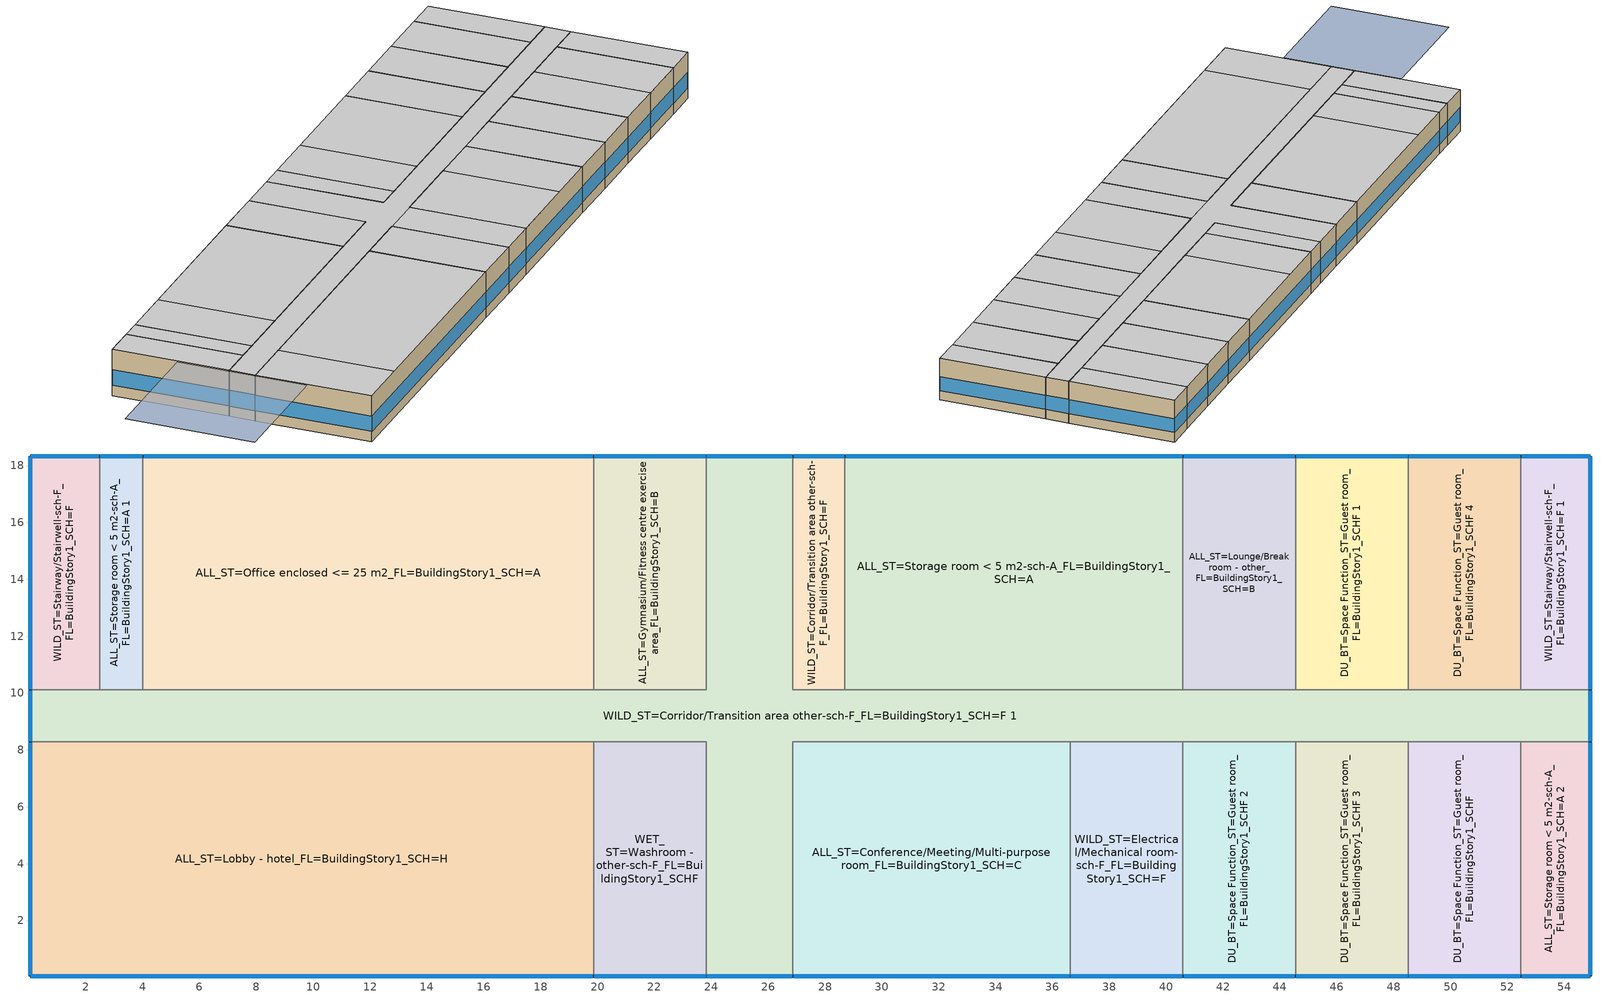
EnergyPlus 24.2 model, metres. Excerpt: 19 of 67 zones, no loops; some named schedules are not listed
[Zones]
ALL_ST=Conference/Meeting/Multi-purpose room_FL=BuildingStory1_SCH=C
 floor foundation (BTAP-Grnd-Floor-Mass:U-0.757_std): 36.62,8.28 36.62,0.05 26.87,0.05 26.87,8.28 z0
 wall outside (BTAP-Ext-Wall-Mass:U-0.29): 26.87,0.05 36.62,0.05 z0:3.35
 wall to WILD_ST=Corridor/Transition area other-sch-F_FL=BuildingStory1_SCH=F 1 (BTAP-Int-Wall): 36.62,8.28 26.87,8.28 26.87,0.05 z0:3.35
 wall to WILD_ST=Electrical/Mechanical room-sch-F_FL=BuildingStory1_SCH=F (BTAP-Int-Wall): 36.62,0.05 36.62,8.28 z0:3.35
 window (BTAP-Ext-FixedWindow:U=0.280 SHGC=0.600): 26.9,0.05 36.6,0.05 z0.76:1.88
 ceiling to DU_BT=Space Function_ST=Guest room_FL=BuildingStory2_SCHF 9 (BTAP-Int-Ceiling): 32.66,0.05 32.66,8.28 26.87,8.28 26.87,0.05 z3.35
 ceiling to DU_BT=Space Function_ST=Guest room_FL=BuildingStory2_SCHF 3 (BTAP-Int-Ceiling): 36.62,0.05 36.62,8.28 32.66,8.28 32.66,0.05 z3.35
ALL_ST=Gymnasium/Fitness centre exercise area_FL=BuildingStory1_SCH=B
 floor foundation (BTAP-Grnd-Floor-Mass:U-0.757_std): 23.82,18.34 23.82,10.11 19.86,10.11 19.86,18.34 z0
 wall outside (BTAP-Ext-Wall-Mass:U-0.29): 23.82,18.34 19.86,18.34 z0:3.35
 wall to WILD_ST=Corridor/Transition area other-sch-F_FL=BuildingStory1_SCH=F 1 (BTAP-Int-Wall): 19.86,10.11 23.82,10.11 23.82,18.34 z0:3.35
 wall to ALL_ST=Office enclosed <= 25 m2_FL=BuildingStory1_SCH=A (BTAP-Int-Wall): 19.86,18.34 19.86,10.11 z0:3.35
 window (BTAP-Ext-FixedWindow:U=0.280 SHGC=0.600): 23.8,18.34 19.89,18.34 z0.76:1.89
 ceiling to DU_BT=Space Function_ST=Guest room_FL=BuildingStory2_SCHF 4 (BTAP-Int-Ceiling): 23.82,10.11 23.82,18.34 19.86,18.34 19.86,10.11 z3.35
ALL_ST=Lobby - hotel_FL=BuildingStory1_SCH=H
 floor foundation (BTAP-Grnd-Floor-Mass:U-0.757_std): 19.86,8.28 19.86,0.05 0.05,0.05 0.05,8.28 z0
 wall outside (BTAP-Ext-Wall-Mass:U-0.29): 0.05,8.28 0.05,0.05 19.86,0.05 z0:3.35
 wall to WILD_ST=Corridor/Transition area other-sch-F_FL=BuildingStory1_SCH=F 1 (BTAP-Int-Wall): 19.86,8.28 0.05,8.28 z0:3.35
 wall to WET_ST=Washroom - other-sch-F_FL=BuildingStory1_SCHF (BTAP-Int-Wall): 19.86,0.05 19.86,8.28 z0:3.35
 window (BTAP-Ext-FixedWindow:U=0.280 SHGC=0.600): 0.05,8.25 0.05,0.07 z0.76:1.89; 0.07,0.05 19.84,0.05 z0.76:1.88
 ceiling to DU_BT=Space Function_ST=Guest room_FL=BuildingStory2_SCHF 6 (BTAP-Int-Ceiling): 4.01,0.05 4.01,8.28 0.05,8.28 0.05,0.05 z3.35
 ceiling to DU_BT=Space Function_ST=Guest room_FL=BuildingStory2_SCHF 5 (BTAP-Int-Ceiling): 19.86,0.05 19.86,8.28 4.01,8.28 4.01,0.05 z3.35
ALL_ST=Lounge/Break room - other_FL=BuildingStory1_SCH=B
 floor foundation (BTAP-Grnd-Floor-Mass:U-0.757_std): 44.55,18.34 44.55,10.11 40.59,10.11 40.59,18.34 z0
 wall outside (BTAP-Ext-Wall-Mass:U-0.29): 44.55,18.34 40.59,18.34 z0:3.35
 wall to WILD_ST=Corridor/Transition area other-sch-F_FL=BuildingStory1_SCH=F 1 (BTAP-Int-Wall): 40.59,10.11 44.55,10.11 z0:3.35
 wall to DU_BT=Space Function_ST=Guest room_FL=BuildingStory1_SCHF 1 (BTAP-Int-Wall): 44.55,10.11 44.55,18.34 z0:3.35
 wall to ALL_ST=Storage room < 5 m2-sch-A_FL=BuildingStory1_SCH=A (BTAP-Int-Wall): 40.59,18.34 40.59,10.11 z0:3.35
 window (BTAP-Ext-FixedWindow:U=0.280 SHGC=0.600): 44.52,18.34 40.61,18.34 z0.76:1.89
 ceiling to DU_BT=Space Function_ST=Guest room_FL=BuildingStory2_SCHF 1 (BTAP-Int-Ceiling): 44.55,10.11 44.55,18.34 40.59,18.34 40.59,10.11 z3.35
ALL_ST=Office enclosed <= 25 m2_FL=BuildingStory1_SCH=A
 floor foundation (BTAP-Grnd-Floor-Mass:U-0.757_std): 19.86,18.34 19.86,10.11 4.01,10.11 4.01,18.34 z0
 wall outside (BTAP-Ext-Wall-Mass:U-0.29): 19.86,18.34 4.01,18.34 z0:3.35
 wall to WILD_ST=Corridor/Transition area other-sch-F_FL=BuildingStory1_SCH=F 1 (BTAP-Int-Wall): 4.01,10.11 19.86,10.11 z0:3.35
 wall to ALL_ST=Storage room < 5 m2-sch-A_FL=BuildingStory1_SCH=A 1 (BTAP-Int-Wall): 4.01,18.34 4.01,10.11 z0:3.35
 window (BTAP-Ext-FixedWindow:U=0.280 SHGC=0.600): 19.84,18.34 4.04,18.34 z0.76:1.88
 ceiling to DU_BT=Space Function_ST=Guest room_FL=BuildingStory2_SCHF 4 (BTAP-Int-Ceiling): 19.86,10.11 19.86,18.34 7.97,18.34 7.97,10.11 z3.35
 ceiling to DU_BT=Space Function_ST=Guest room_FL=BuildingStory2_SCHF 2 (BTAP-Int-Ceiling): 7.97,10.11 7.97,18.34 4.01,18.34 4.01,10.11 z3.35
ALL_ST=Storage room < 5 m2-sch-A_FL=BuildingStory1_SCH=A
 floor foundation (BTAP-Grnd-Floor-Mass:U-0.757_std): 40.59,18.34 40.59,10.11 28.7,10.11 28.7,18.34 z0
 wall outside (BTAP-Ext-Wall-Mass:U-0.29): 40.59,18.34 28.7,18.34 z0:3.35
 wall to WILD_ST=Corridor/Transition area other-sch-F_FL=BuildingStory1_SCH=F 1 (BTAP-Int-Wall): 28.7,10.11 40.59,10.11 z0:3.35
 wall to WILD_ST=Corridor/Transition area other-sch-F_FL=BuildingStory1_SCH=F (BTAP-Int-Wall): 28.7,18.34 28.7,10.11 z0:3.35
 window (BTAP-Ext-FixedWindow:U=0.280 SHGC=0.600): 40.56,18.34 28.73,18.34 z0.76:1.88
 ceiling to DU_BT=Space Function_ST=Guest room_FL=BuildingStory2_SCHF 1 (BTAP-Int-Ceiling): 40.59,10.11 40.59,18.34 32.66,18.34 32.66,10.11 z3.35
 ceiling to DU_BT=Space Function_ST=Guest room_FL=BuildingStory2_SCHF 7 (BTAP-Int-Ceiling): 32.66,10.11 32.66,18.34 28.7,18.34 28.7,10.11 z3.35
ALL_ST=Storage room < 5 m2-sch-A_FL=BuildingStory1_SCH=A 1
 floor foundation (BTAP-Grnd-Floor-Mass:U-0.757_std): 4.01,18.34 4.01,10.11 2.49,10.11 2.49,18.34 z0
 wall outside (BTAP-Ext-Wall-Mass:U-0.29): 4.01,18.34 2.49,18.34 z0:3.35
 wall to WILD_ST=Corridor/Transition area other-sch-F_FL=BuildingStory1_SCH=F 1 (BTAP-Int-Wall): 2.49,10.11 4.01,10.11 z0:3.35
 wall to WILD_ST=Stairway/Stairwell-sch-F_FL=BuildingStory1_SCH=F (BTAP-Int-Wall): 2.49,18.34 2.49,10.11 z0:3.35
 window (BTAP-Ext-FixedWindow:U=0.280 SHGC=0.600): 3.99,18.34 2.51,18.34 z0.76:1.92
 ceiling to ALL_ST=Storage room < 5 m2-sch-A_FL=BuildingStory2_SCH=A 1 (BTAP-Int-Ceiling): 4.01,10.11 4.01,18.34 2.49,18.34 2.49,10.11 z3.35
ALL_ST=Storage room < 5 m2-sch-A_FL=BuildingStory1_SCH=A 2
 floor foundation (BTAP-Grnd-Floor-Mass:U-0.757_std): 54.91,8.28 54.91,0.05 52.47,0.05 52.47,8.28 z0
 wall outside (BTAP-Ext-Wall-Mass:U-0.29): 52.47,0.05 54.91,0.05 54.91,8.28 z0:3.35
 wall to WILD_ST=Corridor/Transition area other-sch-F_FL=BuildingStory1_SCH=F 1 (BTAP-Int-Wall): 54.91,8.28 52.47,8.28 z0:3.35
 wall to DU_BT=Space Function_ST=Guest room_FL=BuildingStory1_SCHF (BTAP-Int-Wall): 52.47,8.28 52.47,0.05 z0:3.35
 window (BTAP-Ext-FixedWindow:U=0.280 SHGC=0.600): 54.91,0.07 54.91,8.25 z0.76:1.89; 52.5,0.05 54.89,0.05 z0.76:1.9
 ceiling to ALL_ST=Storage room < 5 m2-sch-A_FL=BuildingStory2_SCH=A (BTAP-Int-Ceiling): 54.91,0.05 54.91,8.28 52.47,8.28 52.47,0.05 z3.35
DU_BT=Space Function_ST=Guest room_FL=BuildingStory1_SCHF
 floor foundation (BTAP-Grnd-Floor-Mass:U-0.757_std): 52.47,8.28 52.47,0.05 48.51,0.05 48.51,8.28 z0
 wall outside (BTAP-Ext-Wall-Mass:U-0.29): 48.51,0.05 52.47,0.05 z0:3.35
 wall to WILD_ST=Corridor/Transition area other-sch-F_FL=BuildingStory1_SCH=F 1 (BTAP-Int-Wall): 52.47,8.28 48.51,8.28 z0:3.35
 wall to DU_BT=Space Function_ST=Guest room_FL=BuildingStory1_SCHF 3 (BTAP-Int-Wall): 48.51,8.28 48.51,0.05 z0:3.35
 window (BTAP-Ext-FixedWindow:U=0.280 SHGC=0.600): 48.54,0.05 52.45,0.05 z0.76:1.89
 ceiling to DU_BT=Space Function_ST=Guest room_FL=BuildingStory2_SCHF 8 (BTAP-Int-Ceiling): 52.47,0.05 52.47,8.28 48.51,8.28 48.51,0.05 z3.35
DU_BT=Space Function_ST=Guest room_FL=BuildingStory1_SCHF 1
 floor foundation (BTAP-Grnd-Floor-Mass:U-0.757_std): 48.51,18.34 48.51,10.11 44.55,10.11 44.55,18.34 z0
 wall outside (BTAP-Ext-Wall-Mass:U-0.29): 48.51,18.34 44.55,18.34 z0:3.35
 wall to WILD_ST=Corridor/Transition area other-sch-F_FL=BuildingStory1_SCH=F 1 (BTAP-Int-Wall): 44.55,10.11 48.51,10.11 z0:3.35
 wall to DU_BT=Space Function_ST=Guest room_FL=BuildingStory1_SCHF 4 (BTAP-Int-Wall): 48.51,10.11 48.51,18.34 z0:3.35
 window (BTAP-Ext-FixedWindow:U=0.280 SHGC=0.600): 48.49,18.34 44.57,18.34 z0.76:1.89
 ceiling to DU_BT=Space Function_ST=Guest room_FL=BuildingStory2_SCHF 1 (BTAP-Int-Ceiling): 48.51,10.11 48.51,18.34 44.55,18.34 44.55,10.11 z3.35
DU_BT=Space Function_ST=Guest room_FL=BuildingStory1_SCHF 2
 floor foundation (BTAP-Grnd-Floor-Mass:U-0.757_std): 44.55,8.28 44.55,0.05 40.59,0.05 40.59,8.28 z0
 wall outside (BTAP-Ext-Wall-Mass:U-0.29): 40.59,0.05 44.55,0.05 z0:3.35
 wall to WILD_ST=Corridor/Transition area other-sch-F_FL=BuildingStory1_SCH=F 1 (BTAP-Int-Wall): 44.55,8.28 40.59,8.28 z0:3.35
 wall to WILD_ST=Electrical/Mechanical room-sch-F_FL=BuildingStory1_SCH=F (BTAP-Int-Wall): 40.59,8.28 40.59,0.05 z0:3.35
 wall to DU_BT=Space Function_ST=Guest room_FL=BuildingStory1_SCHF 3 (BTAP-Int-Wall): 44.55,0.05 44.55,8.28 z0:3.35
 window (BTAP-Ext-FixedWindow:U=0.280 SHGC=0.600): 40.61,0.05 44.52,0.05 z0.76:1.89
 ceiling to DU_BT=Space Function_ST=Guest room_FL=BuildingStory2_SCHF 3 (BTAP-Int-Ceiling): 44.55,0.05 44.55,8.28 40.59,8.28 40.59,0.05 z3.35
DU_BT=Space Function_ST=Guest room_FL=BuildingStory1_SCHF 3
 floor foundation (BTAP-Grnd-Floor-Mass:U-0.757_std): 48.51,8.28 48.51,0.05 44.55,0.05 44.55,8.28 z0
 wall outside (BTAP-Ext-Wall-Mass:U-0.29): 44.55,0.05 48.51,0.05 z0:3.35
 wall to WILD_ST=Corridor/Transition area other-sch-F_FL=BuildingStory1_SCH=F 1 (BTAP-Int-Wall): 48.51,8.28 44.55,8.28 z0:3.35
 window (BTAP-Ext-FixedWindow:U=0.280 SHGC=0.600): 44.57,0.05 48.49,0.05 z0.76:1.89
 ceiling to DU_BT=Space Function_ST=Guest room_FL=BuildingStory2_SCHF 3 (BTAP-Int-Ceiling): 48.51,0.05 48.51,8.28 44.55,8.28 44.55,0.05 z3.35
DU_BT=Space Function_ST=Guest room_FL=BuildingStory1_SCHF 4
 floor foundation (BTAP-Grnd-Floor-Mass:U-0.757_std): 52.47,18.34 52.47,10.11 48.51,10.11 48.51,18.34 z0
 wall outside (BTAP-Ext-Wall-Mass:U-0.29): 52.47,18.34 48.51,18.34 z0:3.35
 wall to WILD_ST=Stairway/Stairwell-sch-F_FL=BuildingStory1_SCH=F 1 (BTAP-Int-Wall): 52.47,10.11 52.47,18.34 z0:3.35
 wall to WILD_ST=Corridor/Transition area other-sch-F_FL=BuildingStory1_SCH=F 1 (BTAP-Int-Wall): 48.51,10.11 52.47,10.11 z0:3.35
 window (BTAP-Ext-FixedWindow:U=0.280 SHGC=0.600): 52.45,18.34 48.54,18.34 z0.76:1.89
 ceiling to DU_BT=Space Function_ST=Guest room_FL=BuildingStory2_SCHF (BTAP-Int-Ceiling): 52.47,10.11 52.47,18.34 48.51,18.34 48.51,10.11 z3.35
WET_ST=Washroom - other-sch-F_FL=BuildingStory1_SCHF
 floor foundation (BTAP-Grnd-Floor-Mass:U-0.757_std): 23.82,8.28 23.82,0.05 19.86,0.05 19.86,8.28 z0
 wall outside (BTAP-Ext-Wall-Mass:U-0.29): 19.86,0.05 23.82,0.05 z0:3.35
 wall to WILD_ST=Corridor/Transition area other-sch-F_FL=BuildingStory1_SCH=F 1 (BTAP-Int-Wall): 23.82,0.05 23.82,8.28 19.86,8.28 z0:3.35
 window (BTAP-Ext-FixedWindow:U=0.280 SHGC=0.600): 19.89,0.05 23.8,0.05 z0.76:1.89
 ceiling to DU_BT=Space Function_ST=Guest room_FL=BuildingStory2_SCHF 9 (BTAP-Int-Ceiling): 23.82,0.05 23.82,8.28 19.86,8.28 19.86,0.05 z3.35
WILD_ST=Corridor/Transition area other-sch-F_FL=BuildingStory1_SCH=F
 floor foundation (BTAP-Grnd-Floor-Mass:U-0.757_std): 28.7,18.34 28.7,10.11 26.87,10.11 26.87,18.34 z0
 wall outside (BTAP-Ext-Wall-Mass:U-0.29): 28.7,18.34 26.87,18.34 z0:3.35
 wall to WILD_ST=Corridor/Transition area other-sch-F_FL=BuildingStory1_SCH=F 1 (BTAP-Int-Wall): 26.87,18.34 26.87,10.11 28.7,10.11 z0:3.35
 window (BTAP-Ext-FixedWindow:U=0.280 SHGC=0.600): 28.67,18.34 26.9,18.34 z0.76:1.91
 ceiling to WILD_ST=Corridor/Transition area other-sch-F_FL=BuildingStory2_SCH=F 1 (BTAP-Int-Ceiling): 28.7,10.11 28.7,18.34 26.87,18.34 26.87,10.11 z3.35
WILD_ST=Corridor/Transition area other-sch-F_FL=BuildingStory1_SCH=F 1
 floor foundation (BTAP-Grnd-Floor-Mass:U-0.757_std): 26.87,18.34 26.87,10.11 54.91,10.11 54.91,8.28 26.87,8.28 26.87,0.05 23.82,0.05 23.82,8.28 0.05,8.28 0.05,10.11 23.82,10.11 23.82,18.34 z0
 wall outside (BTAP-Ext-Wall-Mass:U-0.29): 26.87,18.34 23.82,18.34 / 0.05,10.11 0.05,8.28 / 23.82,0.05 26.87,0.05 / 54.91,8.28 54.91,10.11 z0:3.35
 wall to WILD_ST=Stairway/Stairwell-sch-F_FL=BuildingStory1_SCH=F 1 (BTAP-Int-Wall): 54.91,10.11 52.47,10.11 z0:3.35
 wall to WILD_ST=Stairway/Stairwell-sch-F_FL=BuildingStory1_SCH=F (BTAP-Int-Wall): 2.49,10.11 0.05,10.11 z0:3.35
 wall to WILD_ST=Electrical/Mechanical room-sch-F_FL=BuildingStory1_SCH=F (BTAP-Int-Wall): 36.62,8.28 40.59,8.28 z0:3.35
 window (BTAP-Ext-FixedWindow:U=0.280 SHGC=0.600): 26.85,18.34 23.85,18.34 / 23.85,0.05 26.85,0.05 z0.76:1.9; 0.05,10.08 0.05,8.3 / 54.91,8.3 54.91,10.08 z0.76:1.91
 ceiling to WILD_ST=Corridor/Transition area other-sch-F_FL=BuildingStory2_SCH=F (BTAP-Int-Ceiling): 54.91,8.28 54.91,10.11 26.87,10.11 26.87,18.34 23.82,18.34 23.82,10.11 0.05,10.11 0.05,8.28 z3.35
 ceiling to DU_BT=Space Function_ST=Guest room_FL=BuildingStory2_SCHF 9 (BTAP-Int-Ceiling): 26.87,0.05 26.87,8.28 23.82,8.28 23.82,0.05 z3.35
WILD_ST=Electrical/Mechanical room-sch-F_FL=BuildingStory1_SCH=F
 floor foundation (BTAP-Grnd-Floor-Mass:U-0.757_std): 40.59,8.28 40.59,0.05 36.62,0.05 36.62,8.28 z0
 wall outside (BTAP-Ext-Wall-Mass:U-0.29): 36.62,0.05 40.59,0.05 z0:3.35
 window (BTAP-Ext-FixedWindow:U=0.280 SHGC=0.600): 36.65,0.05 40.56,0.05 z0.76:1.89
 ceiling to DU_BT=Space Function_ST=Guest room_FL=BuildingStory2_SCHF 3 (BTAP-Int-Ceiling): 40.59,0.05 40.59,8.28 36.62,8.28 36.62,0.05 z3.35
WILD_ST=Stairway/Stairwell-sch-F_FL=BuildingStory1_SCH=F
 floor foundation (BTAP-Grnd-Floor-Mass:U-0.757_std): 2.49,18.34 2.49,10.11 0.05,10.11 0.05,18.34 z0
 wall outside (BTAP-Ext-Wall-Mass:U-0.29): 2.49,18.34 0.05,18.34 0.05,10.11 z0:3.35
 window (BTAP-Ext-FixedWindow:U=0.280 SHGC=0.600): 2.46,18.34 0.07,18.34 z0.76:1.9; 0.05,18.31 0.05,10.13 z0.76:1.89
 ceiling to WILD_ST=Stairway/Stairwell-sch-F_FL=BuildingStory2_SCH=F 1 (BTAP-Int-Ceiling): 2.49,10.11 2.49,18.34 0.05,18.34 0.05,10.11 z3.35
WILD_ST=Stairway/Stairwell-sch-F_FL=BuildingStory1_SCH=F 1
 floor foundation (BTAP-Grnd-Floor-Mass:U-0.757_std): 54.91,18.34 54.91,10.11 52.47,10.11 52.47,18.34 z0
 wall outside (BTAP-Ext-Wall-Mass:U-0.29): 54.91,10.11 54.91,18.34 52.47,18.34 z0:3.35
 window (BTAP-Ext-FixedWindow:U=0.280 SHGC=0.600): 54.91,10.13 54.91,18.31 z0.76:1.89; 54.89,18.34 52.5,18.34 z0.76:1.9
 ceiling to WILD_ST=Stairway/Stairwell-sch-F_FL=BuildingStory2_SCH=F (BTAP-Int-Ceiling): 54.91,10.11 54.91,18.34 52.47,18.34 52.47,10.11 z3.35
shading: 0,4.57 0,13.72 -9.14,13.72 -9.14,4.57 z3.35
[Building]
SmallHotel: North Axis {deg}=180; Terrain=Suburbs; Loads Convergence Tolerance Value {W}=0.04; Temperature Convergence Tolerance Value {deltaC}=0.4; Solar Distribution=FullExterior; Maximum Number of Warmup Days=25; Minimum Number of Warmup Days=6
[Site:Location]
Calgary Intl AP_AB_CAN: Latitude {deg}=51.114; Longitude {deg}=-114.02; Time Zone {hr}=-7; Elevation {m}=1084.1
[Site:GroundTemperature:BuildingSurface]
19.527, 19.502, 19.536, 19.598, 20.002, 21.64, 22.225, 22.375, 21.449, 20.121, 19.802, 19.633
[Site:GroundTemperature:Deep]
1.8, 0, -0.3, 0.2, 2.8, 5.6, 8.1, 9.9, 10.3, 9.3, 7.1, 4.4
[Site:GroundTemperature:FCfactorMethod]
January Ground Temperature {C}=5.5; February Ground Temperature {C}=-2; March Ground Temperature {C}=-4.4; April Ground Temperature {C}=-6.3; May Ground Temperature {C}=-6.3; June Ground Temperature {C}=-0.3; July Ground Temperature {C}=4.7; August Ground Temperature {C}=10.2; September Ground Temperature {C}=13.8; October Ground Temperature {C}=17; November Ground Temperature {C}=16.6; December Ground Temperature {C}=11.5
[Site:GroundTemperature:Shallow]
-4.6, -5.5, -3.9, -1.2, 5.6, 10.9, 14.5, 15.6, 13.7, 9.6, 4.1, -1
[Site:WaterMainsTemperature]
Calculation Method=Correlation; Annual Average Outdoor Air Temperature {C}=5; Maximum Difference In Monthly Average Outdoor Air Temperatures {deltaC}=23.3
[SizingPeriod:DesignDay] Day of Month=21; Dry-Bulb Temperature Range Modifier Type=DefaultMultipliers; Humidity Condition Type=Wetbulb; Barometric Pressure {Pa}=88961; Rain Indicator=No; Snow Indicator=No; Daylight Saving Time Indicator=No; Begin Environment Reset Mode=FullResetAtBeginEnvironment
Name | Month | Day Type | Maximum Dry-Bulb Temperature {C} | Daily Dry-Bulb Temperature Range {deltaC} | Wetbulb or DewPoint at Maximum Dry-Bulb {C} | Wind Speed {m/s} | Wind Direction {deg} | Solar Model Indicator | ASHRAE Clear Sky Optical Depth for Beam Irradiance (taub) | ASHRAE Clear Sky Optical Depth for Diffuse Irradiance (taud) | Sky Clearness
Calgary Intl AP Ann Clg .4% Condns DB=>MWB | 7 | SummerDesignDay | 28.5 | 12.1 | 16.1 | 4.5 | 160 | ASHRAETau | 0.339 | 2.421
Calgary Intl AP Ann Clg .4% Condns WB=>MDB | 7 | SummerDesignDay | 25.3 | 12.1 | 17.8 | 4.5 | 160 | ASHRAETau | 0.339 | 2.421
Calgary Intl AP Ann Htg 99.6% Condns DB | 1 | WinterDesignDay | -28.5 | 0 | -28.5 | 2.9 | 200 | ASHRAEClearSky |  |  | 0
[Material] Thermal Absorptance=0.9
Name | Roughness | Thickness {m} | Conductivity {W/m-K} | Density {kg/m3} | Specific Heat {J/kg-K} | Solar Absorptance | Visible Absorptance
1/2IN Gypsum 1 | Smooth | 0.0127 | 0.16 | 784.9 | 830 | 0.4 | 0.4
100mm Normalweight concrete floor 1 | MediumSmooth | 0.1016 | 2.31 | 2322 | 832 | 0.7 | 0.7
1IN Stucco 1 | Smooth | 0.0253 | 0.6918 | 1858 | 837 | 0.7 | 0.92
6 in. Normalweight Concrete Floor 1 | MediumRough | 0.1524 | 2.31 | 2322 | 832 | 0.7 | 0.7
8IN CONCRETE HW RefBldg 1 | Rough | 0.2032 | 1.311 | 2240 | 836.8 | 0.7 | 0.7
Expanded Polystyrene | MediumSmooth | 0.0363959 | 0.029 | 29 | 1210 | 0.7 | 0.7
G01 13mm gypsum board 1 | Smooth | 0.0127 | 0.16 | 800 | 1090 | 0.7 | 0.5
[Material:NoMass] Roughness=Smooth; Thermal Absorptance=0.9; Solar Absorptance=0.7
Name | Thermal Resistance {m2-K/W} | Visible Absorptance
Typical Carpet Pad | 0.21648 | 0.8
Typical Insulation 2 | 3.17733 | 0.7
[WindowMaterial:SimpleGlazingSystem]
SimpleGlazing:U=0.280 SHGC=0.600: U-Factor {W/m2-K}=2.8; Solar Heat Gain Coefficient=0.6; Visible Transmittance=0.21
[Construction]
BTAP-Ext-FixedWindow:U=0.280 SHGC=0.600: SimpleGlazing:U=0.280 SHGC=0.600
BTAP-Ext-Wall-Mass:U-0.29: 1IN Stucco 1, 8IN CONCRETE HW RefBldg 1, Typical Insulation 2, 1/2IN Gypsum 1
BTAP-Grnd-Floor-Mass:U-0.757_std: 6 in. Normalweight Concrete Floor 1, Expanded Polystyrene
BTAP-Int-Ceiling: Typical Carpet Pad, 100mm Normalweight concrete floor 1
BTAP-Int-Wall: G01 13mm gypsum board 1, G01 13mm gypsum board 1
[Zone] Multiplier=1; Part of Total Floor Area=Yes
ALL_ST=Conference/Meeting/Multi-purpose room_FL=BuildingStory1_SCH=C; ALL_ST=Gymnasium/Fitness centre exercise area_FL=BuildingStory1_SCH=B; ALL_ST=Lobby - hotel_FL=BuildingStory1_SCH=H; ALL_ST=Lounge/Break room - other_FL=BuildingStory1_SCH=B; ALL_ST=Office enclosed <= 25 m2_FL=BuildingStory1_SCH=A; ALL_ST=Storage room < 5 m2-sch-A_FL=BuildingStory1_SCH=A; ALL_ST=Storage room < 5 m2-sch-A_FL=BuildingStory1_SCH=A 1; ALL_ST=Storage room < 5 m2-sch-A_FL=BuildingStory1_SCH=A 2; DU_BT=Space Function_ST=Guest room_FL=BuildingStory1_SCHF; DU_BT=Space Function_ST=Guest room_FL=BuildingStory1_SCHF 1; DU_BT=Space Function_ST=Guest room_FL=BuildingStory1_SCHF 2; DU_BT=Space Function_ST=Guest room_FL=BuildingStory1_SCHF 3; DU_BT=Space Function_ST=Guest room_FL=BuildingStory1_SCHF 4; WET_ST=Washroom - other-sch-F_FL=BuildingStory1_SCHF; WILD_ST=Corridor/Transition area other-sch-F_FL=BuildingStory1_SCH=F; WILD_ST=Corridor/Transition area other-sch-F_FL=BuildingStory1_SCH=F 1; WILD_ST=Electrical/Mechanical room-sch-F_FL=BuildingStory1_SCH=F; WILD_ST=Stairway/Stairwell-sch-F_FL=BuildingStory1_SCH=F; WILD_ST=Stairway/Stairwell-sch-F_FL=BuildingStory1_SCH=F 1
[Space]
Name | Zone | Volume {m3} | Space Type
MeetingRoomFlr1 | ALL_ST=Conference/Meeting/Multi-purpose room_FL=BuildingStory1_SCH=C | 269.142 | Space Function Conference/Meeting/Multi-purpose room
ExerciseCenterFlr1 | ALL_ST=Gymnasium/Fitness centre exercise area_FL=BuildingStory1_SCH=B | 109.331 | Space Function Gymnasium/Fitness centre exercise area
FrontLoungeFlr1 | ALL_ST=Lobby - hotel_FL=BuildingStory1_SCH=H | 546.696 | Space Function Lobby - hotel
EmployeeLoungeFlr1 | ALL_ST=Lounge/Break room - other_FL=BuildingStory1_SCH=B | 109.331 | Space Function Lounge/Break room - other
FrontOfficeFlr1 | ALL_ST=Office enclosed <= 25 m2_FL=BuildingStory1_SCH=A | 437.325 | Space Function Office enclosed <= 25 m2
LaundryRoomFlr1 | ALL_ST=Storage room < 5 m2-sch-A_FL=BuildingStory1_SCH=A | 327.994 | Space Function Storage room < 5 m2-sch-A
FrontStorageFlr1 | ALL_ST=Storage room < 5 m2-sch-A_FL=BuildingStory1_SCH=A 1 | 42.0505 | Space Function Storage room < 5 m2-sch-A
RearStorageFlr1 | ALL_ST=Storage room < 5 m2-sch-A_FL=BuildingStory1_SCH=A 2 | 67.3017 | Space Function Storage room < 5 m2-sch-A
GuestRoom103 | DU_BT=Space Function_ST=Guest room_FL=BuildingStory1_SCHF | 109.339 | Space Function Guest room
GuestRoom105 | DU_BT=Space Function_ST=Guest room_FL=BuildingStory1_SCHF 1 | 109.331 | Space Function Guest room
GuestRoom101 | DU_BT=Space Function_ST=Guest room_FL=BuildingStory1_SCHF 2 | 109.339 | Space Function Guest room
GuestRoom102 | DU_BT=Space Function_ST=Guest room_FL=BuildingStory1_SCHF 3 | 109.339 | Space Function Guest room
GuestRoom104 | DU_BT=Space Function_ST=Guest room_FL=BuildingStory1_SCHF 4 | 109.331 | Space Function Guest room
RestroomFlr1 | WET_ST=Washroom - other-sch-F_FL=BuildingStory1_SCHF | 109.339 | Space Function Washroom - other-sch-F
ElevatorCoreFlr1 | WILD_ST=Corridor/Transition area other-sch-F_FL=BuildingStory1_SCH=F | 50.4606 | Space Function Corridor/Transition area other-sch-F
CorridorFlr1 | WILD_ST=Corridor/Transition area other-sch-F_FL=BuildingStory1_SCH=F 1 | 504.616 | Space Function Corridor/Transition area other-sch-F
MechanicalRoomFlr1 | WILD_ST=Electrical/Mechanical room-sch-F_FL=BuildingStory1_SCH=F | 109.339 | Space Function Electrical/Mechanical room-sch-F
FrontStairsFlr1 | WILD_ST=Stairway/Stairwell-sch-F_FL=BuildingStory1_SCH=F | 67.2808 | Space Function Stairway/Stairwell-sch-F
RearStairsFlr1 | WILD_ST=Stairway/Stairwell-sch-F_FL=BuildingStory1_SCH=F 1 | 67.2969 | Space Function Stairway/Stairwell-sch-F
[SpaceList]
Space Function Conference/Meeting/Multi-purpose room: MeetingRoomFlr1
Space Function Gymnasium/Fitness centre exercise area: ExerciseCenterFlr1
Space Function Lobby - hotel: FrontLoungeFlr1
Space Function Lounge/Break room - other: EmployeeLoungeFlr1
Space Function Office enclosed <= 25 m2: FrontOfficeFlr1
Space Function Storage room < 5 m2-sch-A: RearStorageFlr2, FrontStorageFlr2, FrontStorageFlr1, RearStorageFlr4, LaundryRoomFlr1, FrontStorageFlr4, RearStorageFlr1, FrontStorageFlr3, RearStorageFlr3
Space Function Guest room: GuestRoom413, GuestRoom103, GuestRoom209_212, GuestRoom320_323, GuestRoom219, GuestRoom314, GuestRoom319, GuestRoom313, GuestRoom105, GuestRoom324, GuestRoom206_208, GuestRoom309_312, GuestRoom224, GuestRoom406_408, GuestRoom420_423, GuestRoom214, GuestRoom301, GuestRoom409_412, GuestRoom306_308, GuestRoom302_305, GuestRoom213, GuestRoom401, GuestRoom202_205, GuestRoom102, GuestRoom101, GuestRoom315_318, GuestRoom220_223, GuestRoom104, GuestRoom201, GuestRoom415_418, GuestRoom215_218, GuestRoom414, GuestRoom402_405, GuestRoom424, GuestRoom419
Space Function Washroom - other-sch-F: RestroomFlr1
Space Function Corridor/Transition area other-sch-F: CorridorFlr2, ElevatorCoreFlr3, ElevatorCoreFlr2, CorridorFlr4, ElevatorCoreFlr4, ElevatorCoreFlr1, CorridorFlr3, CorridorFlr1
Space Function Electrical/Mechanical room-sch-F: MechanicalRoomFlr1
Space Function Stairway/Stairwell-sch-F: FrontStairsFlr2, FrontStairsFlr4, RearStairsFlr4, RearStairsFlr2, FrontStairsFlr3, RearStairsFlr3, FrontStairsFlr1, RearStairsFlr1
[Lights] Design Level Calculation Method=Watts/Area; Fraction Radiant=0.5; Fraction Visible=0.2; Fraction Replaceable=1
Name | Zone or ZoneList or Space or SpaceList | Schedule | Watts per Floor Area {W/m2}
Space Function Conference/Meeting/Multi-purpose room Lights | Space Function Conference/Meeting/Multi-purpose room | NECB-C-Occupancy-NECB-C-Lighting-0.5-0.0-0.67-Light Ruleset | 10.5
Space Function Gymnasium/Fitness centre exercise area Lights | Space Function Gymnasium/Fitness centre exercise area | NECB-B-Occupancy-NECB-B-Lighting-0.0-0.0-0.67-Light Ruleset | 9.60001
Space Function Lobby - hotel Lights | Space Function Lobby - hotel | NECB-H-Lighting | 5.40001
Space Function Lounge/Break room - other Lights | Space Function Lounge/Break room - other | NECB-B-Lighting | 6.30001
Space Function Office enclosed <= 25 m2 Lights | Space Function Office enclosed <= 25 m2 | NECB-A-Lighting | 8.00001
Space Function Storage room < 5 m2-sch-A Lights | Space Function Storage room < 5 m2-sch-A | NECB-A-Lighting | 5.50001
Space Function Guest room Lights | Space Function Guest room | NECB-F-Lighting | 4.4
Space Function Washroom - other-sch-F Lights | Space Function Washroom - other-sch-F | NECB-F-Lighting | 6.80001
Space Function Corridor/Transition area other-sch-F Lights | Space Function Corridor/Transition area other-sch-F | NECB-F-Lighting | 4.4
Space Function Electrical/Mechanical room-sch-F Lights | Space Function Electrical/Mechanical room-sch-F | NECB-F-Lighting | 4.60167
Space Function Stairway/Stairwell-sch-F Lights | Space Function Stairway/Stairwell-sch-F | NECB-F-Lighting | 5.30001
[People] Number of People Calculation Method=People/Area; Fraction Radiant=0.3; Activity Level Schedule=NECB-Activity; Work Efficiency Schedule=Work Efficiency Schedule; Clothing Insulation Schedule=Clothing Schedule; Air Velocity Schedule=Air Velocity Schedule
Name | Zone or ZoneList or Space or SpaceList | Number of People Schedule | People per Floor Area {person/m2}
Space Function Conference/Meeting/Multi-purpose room People | Space Function Conference/Meeting/Multi-purpose room | NECB-C-Occupancy | 0.200073
Space Function Gymnasium/Fitness centre exercise area People | Space Function Gymnasium/Fitness centre exercise area | NECB-B-Occupancy | 0.200073
Space Function Lobby - hotel People | Space Function Lobby - hotel | NECB-H-Occupancy | 0.100036
Space Function Lounge/Break room - other People | Space Function Lounge/Break room - other | NECB-B-Occupancy | 0.100036
Space Function Office enclosed <= 25 m2 People | Space Function Office enclosed <= 25 m2 | NECB-A-Occupancy | 0.0500182
Space Function Storage room < 5 m2-sch-A People | Space Function Storage room < 5 m2-sch-A | NECB-A-Occupancy | 0.0100036
Space Function Guest room People | Space Function Guest room | NECB-F-Occupancy | 0.0400145
Space Function Washroom - other-sch-F People | Space Function Washroom - other-sch-F | NECB-F-Occupancy | 0.0333454
Space Function Corridor/Transition area other-sch-F People | Space Function Corridor/Transition area other-sch-F | NECB-F-Occupancy | 0.0100036
Space Function Electrical/Mechanical room-sch-F People | Space Function Electrical/Mechanical room-sch-F | NECB-F-Occupancy | 0.00500182
Space Function Stairway/Stairwell-sch-F People | Space Function Stairway/Stairwell-sch-F | NECB-F-Occupancy | 0.00500182
[ElectricEquipment] Design Level Calculation Method=Watts/Area; Fraction Radiant=0.5
Name | Zone or ZoneList or Space or SpaceList | Schedule | Watts per Floor Area {W/m2}
Space Function Conference/Meeting/Multi-purpose room Elec Equip | Space Function Conference/Meeting/Multi-purpose room | NECB-C-Electric-Equipment | 1.00036
Space Function Gymnasium/Fitness centre exercise area Elec Equip | Space Function Gymnasium/Fitness centre exercise area | NECB-B-Electric-Equipment | 1.00036
Space Function Lobby - hotel Elec Equip | Space Function Lobby - hotel | NECB-H-Electric-Equipment | 2.50091
Space Function Lounge/Break room - other Elec Equip | Space Function Lounge/Break room - other | NECB-B-Electric-Equipment | 1.00036
Space Function Office enclosed <= 25 m2 Elec Equip | Space Function Office enclosed <= 25 m2 | NECB-A-Electric-Equipment | 7.50273
Space Function Storage room < 5 m2-sch-A Elec Equip | Space Function Storage room < 5 m2-sch-A | NECB-A-Electric-Equipment | 1.00036
Space Function Guest room Elec Equip | Space Function Guest room | NECB-F-Electric-Equipment | 2.50091
Space Function Washroom - other-sch-F Elec Equip | Space Function Washroom - other-sch-F | NECB-F-Electric-Equipment | 1.00036
Space Function Electrical/Mechanical room-sch-F Elec Equip | Space Function Electrical/Mechanical room-sch-F | NECB-F-Electric-Equipment | 1.00036
[SurfaceProperty:ExposedFoundationPerimeter] Exposed Perimeter Calculation Method=TotalExposedPerimeter
Name | Total Exposed Perimeter {m}
S_MeetingRoomFlr1_0_0_0; S_CorridorFlr1_0_0_0 | 9.7536
S_ExerciseCenterFlr1_0_0_0; S_EmployeeLoungeFlr1_0_0_0; S_GuestRoom103_0_0_0; S_GuestRoom105_0_0_0; S_GuestRoom101_0_0_0; S_GuestRoom102_0_0_0; S_GuestRoom104_0_0_0; S_RestroomFlr1_0_0_0; S_MechanicalRoomFlr1_0_0_0 | 3.9624
S_FrontLoungeFlr1_0_0_0 | 28.0422
S_FrontOfficeFlr1_0_0_0 | 15.8496
S_LaundryRoomFlr1_0_0_0 | 11.8872
S_FrontStorageFlr1_0_0_0 | 1.524
S_RearStorageFlr1_0_0_0 | 10.6692
S_ElevatorCoreFlr1_0_0_0 | 1.8288
S_FrontStairsFlr1_0_0_0 | 10.668
S_RearStairsFlr1_0_0_0 | 10.6686
[ZoneInfiltration:DesignFlowRate] Schedule=Always On Discrete; Design Flow Rate Calculation Method=Flow/ExteriorArea; Flow Rate per Exterior Surface Area {m3/s-m2}=0.00443828; Constant Term Coefficient=0; Temperature Term Coefficient=0; Velocity Term Coefficient=0.224; Velocity Squared Term Coefficient=0
Name | Zone or ZoneList or Space or SpaceList
MeetingRoomFlr1 Infiltration | MeetingRoomFlr1
ExerciseCenterFlr1 Infiltration | ExerciseCenterFlr1
FrontLoungeFlr1 Infiltration | FrontLoungeFlr1
EmployeeLoungeFlr1 Infiltration | EmployeeLoungeFlr1
FrontOfficeFlr1 Infiltration | FrontOfficeFlr1
LaundryRoomFlr1 Infiltration | LaundryRoomFlr1
FrontStorageFlr1 Infiltration | FrontStorageFlr1
RearStorageFlr1 Infiltration | RearStorageFlr1
GuestRoom103 Infiltration | GuestRoom103
GuestRoom105 Infiltration | GuestRoom105
GuestRoom101 Infiltration | GuestRoom101
GuestRoom102 Infiltration | GuestRoom102
GuestRoom104 Infiltration | GuestRoom104
RestroomFlr1 Infiltration | RestroomFlr1
ElevatorCoreFlr1 Infiltration | ElevatorCoreFlr1
CorridorFlr1 Infiltration | CorridorFlr1
MechanicalRoomFlr1 Infiltration | MechanicalRoomFlr1
FrontStairsFlr1 Infiltration | FrontStairsFlr1
RearStairsFlr1 Infiltration | RearStairsFlr1
[Foundation:Kiva]
Bldg Kiva Foundation: Wall Height Above Grade {m}=0; Wall Depth Below Slab {m}=0
[Foundation:Kiva:Settings]
Soil Conductivity {W/m-K}=1.73; Soil Density {kg/m3}=1842; Soil Specific Heat {J/kg-K}=419; Ground Solar Absorptivity=0.9; Ground Thermal Absorptivity=0.9; Ground Surface Roughness {m}=0.03; Far-Field Width {m}=40; Deep-Ground Boundary Condition=Autoselect; Deep-Ground Depth {m}=Autocalculate; Minimum Cell Dimension {m}=0.02; Maximum Cell Growth Coefficient=1.5; Simulation Timestep=Hourly
[Schedule:Day:Interval]
NECB-C-Occupancy-NECB-C-Lighting-0.5-0.0-0.67-Sun|Hol-Light Day: No, 08:00, 0.03325, 09:00, 0.3325, 10:00, 0.5985, 19:00, 0.9, 24:00, 0.03325
NECB-C-Occupancy-NECB-C-Lighting-0.5-0.0-0.67-Default|Wkdy-Light Day; NECB-C-Occupancy-NECB-C-Lighting-0.5-0.0-0.67-Sat-Light Day; NECB-C-Occupancy-NECB-C-Lighting-0.5-0.0-0.67-Light Default: No, 08:00, 0.03325, 09:00, 0.3325, 10:00, 0.5985, 19:00, 0.9, 20:00, 0.399, 21:00, 0.3325, 24:00, 0.03325
NECB-C-Occupancy Sun|Hol Day: No, 08:00, 0, 09:00, 0.1, 10:00, 0.2, 11:00, 0.5, 12:00, 0.6, 13:00, 0.8, 16:00, 0.9, 17:00, 0.8, 18:00, 0.7, 19:00, 0.5, 24:00, 0
NECB-C-Occupancy Default|Wkdy Day; NECB-C-Occupancy Default: No, 08:00, 0, 09:00, 0.1, 10:00, 0.2, 12:00, 0.5, 16:00, 0.7, 17:00, 0.8, 18:00, 0.7, 19:00, 0.5, 21:00, 0.3, 24:00, 0
NECB-C-Occupancy Sat Day: No, 08:00, 0, 09:00, 0.1, 10:00, 0.2, 11:00, 0.5, 12:00, 0.6, 13:00, 0.8, 16:00, 0.9, 17:00, 0.8, 18:00, 0.7, 19:00, 0.5, 21:00, 0.2, 24:00, 0
NECB-Activity Default; NECB-Activity Summer Design Day; NECB-Activity Winter Design Day: No, 24:00, 130
Work Efficiency Schedule Default: No, 24:00, 0
Clothing Schedule Default Winter Clothes: No, 24:00, 1
Air Velocity Schedule Default: No, 24:00, 0.2
NECB-C-Electric-Equipment Sun|Hol Day: No, 08:00, 0.05, 09:00, 0.5, 19:00, 0.9, 24:00, 0.05
NECB-C-Electric-Equipment Default|Wkdy Day; NECB-C-Electric-Equipment Sat Day; NECB-C-Electric-Equipment Default: No, 08:00, 0.05, 09:00, 0.5, 19:00, 0.9, 20:00, 0.6, 21:00, 0.5, 24:00, 0.05
NECB-B-Occupancy-NECB-B-Lighting-0.0-0.0-0.67-Sun|Hol-Light Day: No, 02:00, 0.5, 10:00, 0.1, 11:00, 0.5, 23:00, 0.9, 24:00, 0.5
NECB-B-Occupancy-NECB-B-Lighting-0.0-0.0-0.67-Default|Wkdy-Light Day; NECB-B-Occupancy-NECB-B-Lighting-0.0-0.0-0.67-Sat-Light Day; NECB-B-Occupancy-NECB-B-Lighting-0.0-0.0-0.67-Light Default: No, 01:00, 0.9, 02:00, 0.5, 09:00, 0.1, 10:00, 0.5, 11:00, 0.7, 24:00, 0.9
NECB-B-Occupancy Sun|Hol Day: No, 01:00, 0.1, 02:00, 0.3, 10:00, 0, 11:00, 0.1, 12:00, 0.4, 14:00, 0.5, 15:00, 0.4, 18:00, 0.2, 19:00, 0.5, 21:00, 0.7, 22:00, 0.5, 23:00, 0.3, 24:00, 0.1
NECB-B-Occupancy Default|Wkdy Day: No, 01:00, 0.3, 02:00, 0.1, 09:00, 0, 10:00, 0.1, 11:00, 0.2, 12:00, 0.5, 13:00, 0.9, 14:00, 0.8, 15:00, 0.5, 17:00, 0.2, 18:00, 0.3, 19:00, 0.6, 22:00, 0.9, 23:00, 0.6, 24:00, 0.4
[Schedule:Week:Daily]
NECB-C-Occupancy-NECB-C-Lighting-0.5-0.0-0.67-Light Ruleset Week Rule - Jan1-Dec31: NECB-C-Occupancy-NECB-C-Lighting-0.5-0.0-0.67-Sun|Hol-Light Day, NECB-C-Occupancy-NECB-C-Lighting-0.5-0.0-0.67-Default|Wkdy-Light Day, NECB-C-Occupancy-NECB-C-Lighting-0.5-0.0-0.67-Default|Wkdy-Light Day, NECB-C-Occupancy-NECB-C-Lighting-0.5-0.0-0.67-Default|Wkdy-Light Day, NECB-C-Occupancy-NECB-C-Lighting-0.5-0.0-0.67-Default|Wkdy-Light Day, NECB-C-Occupancy-NECB-C-Lighting-0.5-0.0-0.67-Default|Wkdy-Light Day, NECB-C-Occupancy-NECB-C-Lighting-0.5-0.0-0.67-Sat-Light Day, NECB-C-Occupancy-NECB-C-Lighting-0.5-0.0-0.67-Light Default, NECB-C-Occupancy-NECB-C-Lighting-0.5-0.0-0.67-Light Default, NECB-C-Occupancy-NECB-C-Lighting-0.5-0.0-0.67-Light Default, NECB-C-Occupancy-NECB-C-Lighting-0.5-0.0-0.67-Light Default, NECB-C-Occupancy-NECB-C-Lighting-0.5-0.0-0.67-Light Default
NECB-C-Occupancy Week Rule - Jan1-Dec31: NECB-C-Occupancy Sun|Hol Day, NECB-C-Occupancy Default|Wkdy Day, NECB-C-Occupancy Default|Wkdy Day, NECB-C-Occupancy Default|Wkdy Day, NECB-C-Occupancy Default|Wkdy Day, NECB-C-Occupancy Default|Wkdy Day, NECB-C-Occupancy Sat Day, NECB-C-Occupancy Default, NECB-C-Occupancy Default, NECB-C-Occupancy Default, NECB-C-Occupancy Default, NECB-C-Occupancy Default
NECB-Activity Week Rule - Jan1-Dec31: NECB-Activity Default, NECB-Activity Default, NECB-Activity Default, NECB-Activity Default, NECB-Activity Default, NECB-Activity Default, NECB-Activity Default, NECB-Activity Default, NECB-Activity Summer Design Day, NECB-Activity Winter Design Day, NECB-Activity Default, NECB-Activity Default
Work Efficiency Schedule Week Rule - Jan1-Dec31: Work Efficiency Schedule Default, Work Efficiency Schedule Default, Work Efficiency Schedule Default, Work Efficiency Schedule Default, Work Efficiency Schedule Default, Work Efficiency Schedule Default, Work Efficiency Schedule Default, Work Efficiency Schedule Default, Work Efficiency Schedule Default, Work Efficiency Schedule Default, Work Efficiency Schedule Default, Work Efficiency Schedule Default
Clothing Schedule Week Rule - Jan1-Dec31: Clothing Schedule Default Winter Clothes, Clothing Schedule Default Winter Clothes, Clothing Schedule Default Winter Clothes, Clothing Schedule Default Winter Clothes, Clothing Schedule Default Winter Clothes, Clothing Schedule Default Winter Clothes, Clothing Schedule Default Winter Clothes, Clothing Schedule Default Winter Clothes, Clothing Schedule Default Winter Clothes, Clothing Schedule Default Winter Clothes, Clothing Schedule Default Winter Clothes, Clothing Schedule Default Winter Clothes
Air Velocity Schedule Week Rule - Jan1-Dec31: Air Velocity Schedule Default, Air Velocity Schedule Default, Air Velocity Schedule Default, Air Velocity Schedule Default, Air Velocity Schedule Default, Air Velocity Schedule Default, Air Velocity Schedule Default, Air Velocity Schedule Default, Air Velocity Schedule Default, Air Velocity Schedule Default, Air Velocity Schedule Default, Air Velocity Schedule Default
NECB-C-Electric-Equipment Week Rule - Jan1-Dec31: NECB-C-Electric-Equipment Sun|Hol Day, NECB-C-Electric-Equipment Default|Wkdy Day, NECB-C-Electric-Equipment Default|Wkdy Day, NECB-C-Electric-Equipment Default|Wkdy Day, NECB-C-Electric-Equipment Default|Wkdy Day, NECB-C-Electric-Equipment Default|Wkdy Day, NECB-C-Electric-Equipment Sat Day, NECB-C-Electric-Equipment Default, NECB-C-Electric-Equipment Default, NECB-C-Electric-Equipment Default, NECB-C-Electric-Equipment Default, NECB-C-Electric-Equipment Default
NECB-B-Occupancy-NECB-B-Lighting-0.0-0.0-0.67-Light Ruleset Week Rule - Jan1-Dec31: NECB-B-Occupancy-NECB-B-Lighting-0.0-0.0-0.67-Sun|Hol-Light Day, NECB-B-Occupancy-NECB-B-Lighting-0.0-0.0-0.67-Default|Wkdy-Light Day, NECB-B-Occupancy-NECB-B-Lighting-0.0-0.0-0.67-Default|Wkdy-Light Day, NECB-B-Occupancy-NECB-B-Lighting-0.0-0.0-0.67-Default|Wkdy-Light Day, NECB-B-Occupancy-NECB-B-Lighting-0.0-0.0-0.67-Default|Wkdy-Light Day, NECB-B-Occupancy-NECB-B-Lighting-0.0-0.0-0.67-Default|Wkdy-Light Day, NECB-B-Occupancy-NECB-B-Lighting-0.0-0.0-0.67-Sat-Light Day, NECB-B-Occupancy-NECB-B-Lighting-0.0-0.0-0.67-Light Default, NECB-B-Occupancy-NECB-B-Lighting-0.0-0.0-0.67-Light Default, NECB-B-Occupancy-NECB-B-Lighting-0.0-0.0-0.67-Light Default, NECB-B-Occupancy-NECB-B-Lighting-0.0-0.0-0.67-Light Default, NECB-B-Occupancy-NECB-B-Lighting-0.0-0.0-0.67-Light Default
NECB-B-Occupancy Week Rule - Jan1-Dec31: NECB-B-Occupancy Sun|Hol Day, NECB-B-Occupancy Default|Wkdy Day, NECB-B-Occupancy Default|Wkdy Day, NECB-B-Occupancy Default|Wkdy Day, NECB-B-Occupancy Default|Wkdy Day, NECB-B-Occupancy Default|Wkdy Day, NECB-B-Occupancy Sat Day, NECB-B-Occupancy Default, NECB-B-Occupancy Default, NECB-B-Occupancy Default, NECB-B-Occupancy Default, NECB-B-Occupancy Default
NECB-B-Electric-Equipment Week Rule - Jan1-Dec31: NECB-B-Electric-Equipment Sun|Hol Day, NECB-B-Electric-Equipment Default|Wkdy Day, NECB-B-Electric-Equipment Default|Wkdy Day, NECB-B-Electric-Equipment Default|Wkdy Day, NECB-B-Electric-Equipment Default|Wkdy Day, NECB-B-Electric-Equipment Default|Wkdy Day, NECB-B-Electric-Equipment Sat Day, NECB-B-Electric-Equipment Default, NECB-B-Electric-Equipment Default, NECB-B-Electric-Equipment Default, NECB-B-Electric-Equipment Default, NECB-B-Electric-Equipment Default
NECB-H-Lighting Week Rule - Jan1-Dec31: NECB-H-Lighting Sun|Hol Day, NECB-H-Lighting Default|Wkdy Day, NECB-H-Lighting Default|Wkdy Day, NECB-H-Lighting Default|Wkdy Day, NECB-H-Lighting Default|Wkdy Day, NECB-H-Lighting Default|Wkdy Day, NECB-H-Lighting Sat Day, NECB-H-Lighting Default, NECB-H-Lighting Default, NECB-H-Lighting Default, NECB-H-Lighting Default, NECB-H-Lighting Default
NECB-H-Occupancy Week Rule - Jan1-Dec31: NECB-H-Occupancy Sun|Hol Day, NECB-H-Occupancy Default|Wkdy Day, NECB-H-Occupancy Default|Wkdy Day, NECB-H-Occupancy Default|Wkdy Day, NECB-H-Occupancy Default|Wkdy Day, NECB-H-Occupancy Default|Wkdy Day, NECB-H-Occupancy Sat Day, NECB-H-Occupancy Default, NECB-H-Occupancy Default, NECB-H-Occupancy Default, NECB-H-Occupancy Default, NECB-H-Occupancy Default
NECB-H-Electric-Equipment Week Rule - Jan1-Dec31: NECB-H-Electric-Equipment Sun|Hol Day, NECB-H-Electric-Equipment Default|Wkdy Day, NECB-H-Electric-Equipment Default|Wkdy Day, NECB-H-Electric-Equipment Default|Wkdy Day, NECB-H-Electric-Equipment Default|Wkdy Day, NECB-H-Electric-Equipment Default|Wkdy Day, NECB-H-Electric-Equipment Sat Day, NECB-H-Electric-Equipment Default, NECB-H-Electric-Equipment Default, NECB-H-Electric-Equipment Default, NECB-H-Electric-Equipment Default, NECB-H-Electric-Equipment Default
NECB-B-Lighting Week Rule - Jan1-Dec31: NECB-B-Lighting Sun|Hol Day, NECB-B-Lighting Default|Wkdy Day, NECB-B-Lighting Default|Wkdy Day, NECB-B-Lighting Default|Wkdy Day, NECB-B-Lighting Default|Wkdy Day, NECB-B-Lighting Default|Wkdy Day, NECB-B-Lighting Sat Day, NECB-B-Lighting Default, NECB-B-Lighting Default, NECB-B-Lighting Default, NECB-B-Lighting Default, NECB-B-Lighting Default
NECB-A-Lighting Week Rule - Jan1-Dec31: NECB-A-Lighting Sun|Hol Day, NECB-A-Lighting Default|Wkdy Day, NECB-A-Lighting Default|Wkdy Day, NECB-A-Lighting Default|Wkdy Day, NECB-A-Lighting Default|Wkdy Day, NECB-A-Lighting Default|Wkdy Day, NECB-A-Lighting Sat Day, NECB-A-Lighting Default, NECB-A-Lighting Default, NECB-A-Lighting Default, NECB-A-Lighting Default, NECB-A-Lighting Default
NECB-A-Occupancy Week Rule - Jan1-Dec31: NECB-A-Occupancy Sun|Hol Day, NECB-A-Occupancy Default|Wkdy Day, NECB-A-Occupancy Default|Wkdy Day, NECB-A-Occupancy Default|Wkdy Day, NECB-A-Occupancy Default|Wkdy Day, NECB-A-Occupancy Default|Wkdy Day, NECB-A-Occupancy Sat Day, NECB-A-Occupancy Default, NECB-A-Occupancy Default, NECB-A-Occupancy Default, NECB-A-Occupancy Default, NECB-A-Occupancy Default
NECB-A-Electric-Equipment Week Rule - Jan1-Dec31: NECB-A-Electric-Equipment Sun|Hol Day, NECB-A-Electric-Equipment Default|Wkdy Day, NECB-A-Electric-Equipment Default|Wkdy Day, NECB-A-Electric-Equipment Default|Wkdy Day, NECB-A-Electric-Equipment Default|Wkdy Day, NECB-A-Electric-Equipment Default|Wkdy Day, NECB-A-Electric-Equipment Sat Day, NECB-A-Electric-Equipment Default, NECB-A-Electric-Equipment Default, NECB-A-Electric-Equipment Default, NECB-A-Electric-Equipment Default, NECB-A-Electric-Equipment Default
NECB-F-Lighting Week Rule - Jan1-Dec31: NECB-F-Lighting Sun|Hol Day, NECB-F-Lighting Default|Wkdy Day, NECB-F-Lighting Default|Wkdy Day, NECB-F-Lighting Default|Wkdy Day, NECB-F-Lighting Default|Wkdy Day, NECB-F-Lighting Default|Wkdy Day, NECB-F-Lighting Sat Day, NECB-F-Lighting Default, NECB-F-Lighting Default, NECB-F-Lighting Default, NECB-F-Lighting Default, NECB-F-Lighting Default
NECB-F-Occupancy Week Rule - Jan1-Dec31: NECB-F-Occupancy Sun|Hol Day, NECB-F-Occupancy Default|Wkdy Day, NECB-F-Occupancy Default|Wkdy Day, NECB-F-Occupancy Default|Wkdy Day, NECB-F-Occupancy Default|Wkdy Day, NECB-F-Occupancy Default|Wkdy Day, NECB-F-Occupancy Sat Day, NECB-F-Occupancy Default, NECB-F-Occupancy Default, NECB-F-Occupancy Default, NECB-F-Occupancy Default, NECB-F-Occupancy Default
NECB-F-Electric-Equipment Week Rule - Jan1-Dec31: NECB-F-Electric-Equipment Sun|Hol Day, NECB-F-Electric-Equipment Default|Wkdy Day, NECB-F-Electric-Equipment Default|Wkdy Day, NECB-F-Electric-Equipment Default|Wkdy Day, NECB-F-Electric-Equipment Default|Wkdy Day, NECB-F-Electric-Equipment Default|Wkdy Day, NECB-F-Electric-Equipment Sat Day, NECB-F-Electric-Equipment Default, NECB-F-Electric-Equipment Default, NECB-F-Electric-Equipment Default, NECB-F-Electric-Equipment Default, NECB-F-Electric-Equipment Default
[Schedule:Year]
NECB-C-Occupancy-NECB-C-Lighting-0.5-0.0-0.67-Light Ruleset: NECB-C-Occupancy-NECB-C-Lighting-0.5-0.0-0.67-Light Ruleset Week Rule - Jan1-Dec31, 1, 1, 12, 31
NECB-C-Occupancy: NECB-C-Occupancy Week Rule - Jan1-Dec31, 1, 1, 12, 31
NECB-Activity: NECB-Activity Week Rule - Jan1-Dec31, 1, 1, 12, 31
Work Efficiency Schedule: Work Efficiency Schedule Week Rule - Jan1-Dec31, 1, 1, 12, 31
Clothing Schedule: Clothing Schedule Week Rule - Jan1-Dec31, 1, 1, 12, 31
Air Velocity Schedule: Air Velocity Schedule Week Rule - Jan1-Dec31, 1, 1, 12, 31
NECB-C-Electric-Equipment: NECB-C-Electric-Equipment Week Rule - Jan1-Dec31, 1, 1, 12, 31
NECB-B-Occupancy-NECB-B-Lighting-0.0-0.0-0.67-Light Ruleset: NECB-B-Occupancy-NECB-B-Lighting-0.0-0.0-0.67-Light Ruleset Week Rule - Jan1-Dec31, 1, 1, 12, 31
NECB-B-Occupancy: NECB-B-Occupancy Week Rule - Jan1-Dec31, 1, 1, 12, 31
NECB-B-Electric-Equipment: NECB-B-Electric-Equipment Week Rule - Jan1-Dec31, 1, 1, 12, 31
NECB-H-Lighting: NECB-H-Lighting Week Rule - Jan1-Dec31, 1, 1, 12, 31
NECB-H-Occupancy: NECB-H-Occupancy Week Rule - Jan1-Dec31, 1, 1, 12, 31
NECB-H-Electric-Equipment: NECB-H-Electric-Equipment Week Rule - Jan1-Dec31, 1, 1, 12, 31
NECB-B-Lighting: NECB-B-Lighting Week Rule - Jan1-Dec31, 1, 1, 12, 31
NECB-A-Lighting: NECB-A-Lighting Week Rule - Jan1-Dec31, 1, 1, 12, 31
NECB-A-Occupancy: NECB-A-Occupancy Week Rule - Jan1-Dec31, 1, 1, 12, 31
NECB-A-Electric-Equipment: NECB-A-Electric-Equipment Week Rule - Jan1-Dec31, 1, 1, 12, 31
NECB-F-Lighting: NECB-F-Lighting Week Rule - Jan1-Dec31, 1, 1, 12, 31
NECB-F-Occupancy: NECB-F-Occupancy Week Rule - Jan1-Dec31, 1, 1, 12, 31
NECB-F-Electric-Equipment: NECB-F-Electric-Equipment Week Rule - Jan1-Dec31, 1, 1, 12, 31
[Schedule:Constant]
Always On Discrete: Hourly Value=1
